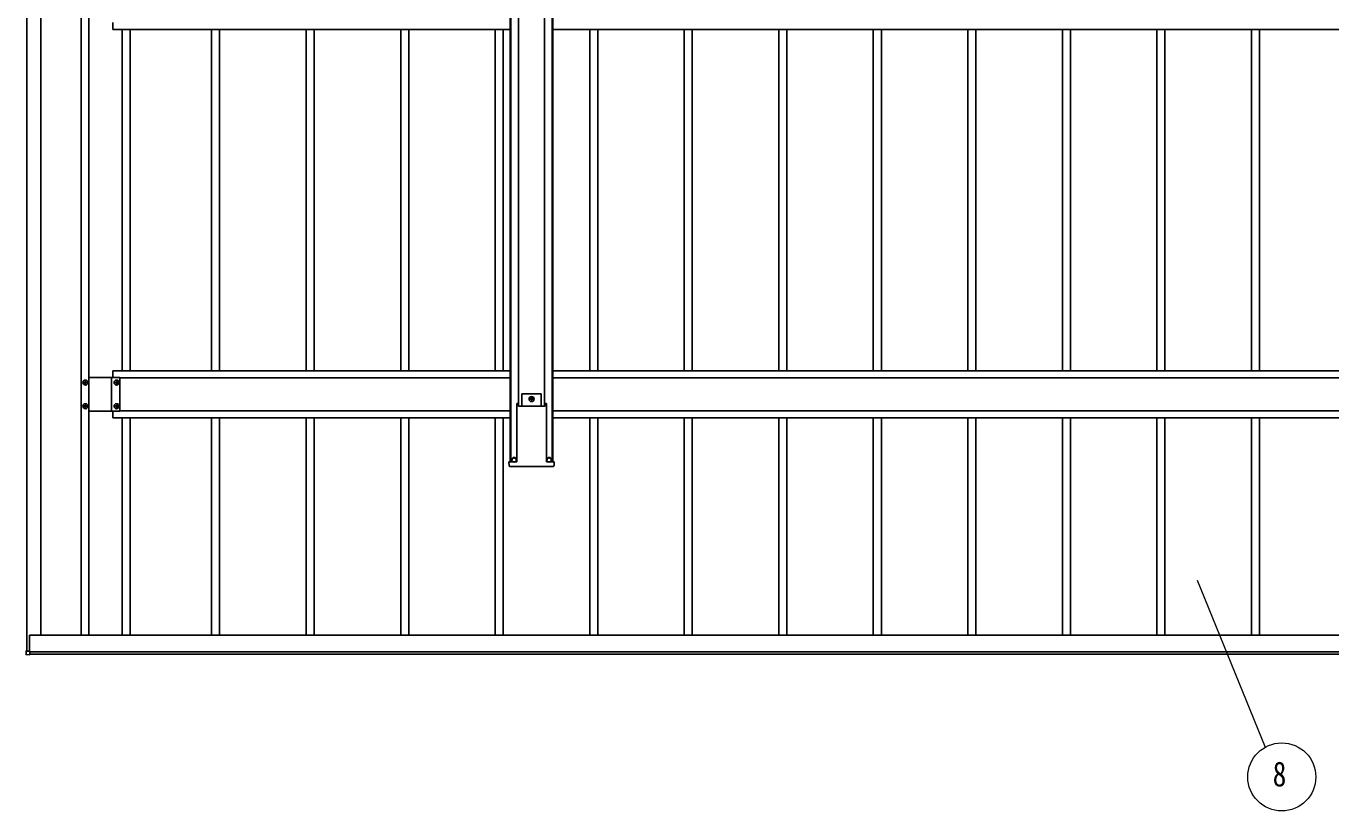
# Model space of a CAD drawing. Units: millimetres, scale not verified. Extents: x -10512 to 10512, y -7425 to 7425.
# Drawn here: x -3067 to -307, y -28 to 1634 of the extents above; entities that cross this region are included whole.
import ezdxf
from ezdxf.enums import TextEntityAlignment as Align

# ---------------------------------------------------------------- set-up
doc = ezdxf.new("R2010")
doc.units = ezdxf.units.MM
doc.header["$LTSCALE"] = 30
doc.layers.add('0-6_YKK_A1', color=4, linetype='Continuous')
doc.layers.add('0-7_YKK_D', color=6, linetype='Continuous', lineweight=18)
doc.styles.add('ＭＳ ゴシック', font='')
doc.styles.get('ＭＳ ゴシック').set_extended_font_data('MS Gothic')

msp = doc.modelspace()

# ---------------------------------------------------------------- linework, layer by layer
at = {"layer": '0-6_YKK_A1'}
for p, q in [((-3065.99, 310.67), (-3065.99, 2219.7)), ((-3035.99, 343.98), (-3035.99, 2220.89)), ((-2950.99, 2186.39), (-2950.99, 343.98)), ((-2934.99, 2186.39), (-2934.99, 343.98)), ((-2042.99, 2204.07), (-2042.99, 710.96)), ((-2041.79, 2204.07), (-2041.79, 710.96)), ((-2025.49, 2204.96), (-2025.49, 829.13)), ((-1970.49, 2204.96), (-1970.49, 829.13)), ((-1954.19, 2204.07), (-1954.19, 710.96)), ((-1952.99, 2204.07), (-1952.99, 710.96)), ((-2883.99, 1626.39), (-2883.99, 1640.89)), ((-2883.99, 1626.39), (-2042.99, 1626.39)), ((-2863.99, 1626.39), (-2863.99, 903.98)), ((-2846.99, 1626.39), (-2846.99, 903.98)), ((-2674.99, 903.98), (-2674.99, 1626.39)), ((-2657.99, 903.98), (-2657.99, 1626.39)), ((-2474.99, 903.98), (-2474.99, 1626.39)), ((-2457.99, 903.98), (-2457.99, 1626.39)), ((-2274.99, 903.98), (-2274.99, 1626.39)), ((-2257.99, 903.98), (-2257.99, 1626.39)), ((-2074.99, 903.98), (-2074.99, 1626.39)), ((-2057.99, 903.98), (-2057.99, 1626.39)), ((-1952.99, 1626.39), (831.01, 1626.39)), ((-1874.99, 903.98), (-1874.99, 1626.39)), ((-1857.99, 903.98), (-1857.99, 1626.39)), ((-1674.99, 903.98), (-1674.99, 1626.39)), ((-1657.99, 903.98), (-1657.99, 1626.39)), ((-1474.99, 903.98), (-1474.99, 1626.39)), ((-1457.99, 903.98), (-1457.99, 1626.39)), ((-1274.99, 903.98), (-1274.99, 1626.39)), ((-1257.99, 903.98), (-1257.99, 1626.39)), ((-1074.99, 903.98), (-1074.99, 1626.39)), ((-1057.99, 903.98), (-1057.99, 1626.39)), ((-874.99, 903.98), (-874.99, 1626.39)), ((-857.99, 903.98), (-857.99, 1626.39)), ((-674.99, 903.98), (-674.99, 1626.39)), ((-657.99, 903.98), (-657.99, 1626.39)), ((-474.99, 903.98), (-474.99, 1626.39)), ((-457.99, 903.98), (-457.99, 1626.39)), ((-2868.99, 889.48), (-2934.99, 889.48)), ((-2886.49, 818.48), (-2886.49, 889.48)), ((-2883.99, 903.98), (-2883.99, 889.48)), ((-2883.99, 903.98), (-2042.99, 903.98)), ((-2868.99, 818.48), (-2868.99, 889.48)), ((-2868.99, 888.98), (-2042.99, 888.98)), ((-1952.99, 903.98), (831.01, 903.98)), ((-1952.99, 888.98), (831.01, 888.98)), ((-2942.47, 880.42), (-2942.47, 881.38)), ((-2876.47, 880.42), (-2876.47, 881.38)), ((-2942.47, 830.42), (-2942.47, 831.38)), ((-2876.47, 830.42), (-2876.47, 831.38)), ((-2029.24, 834.31), (-2029.24, 711.1)), ((-2028.88, 834.46), (-2029.23, 834.46)), ((-2028.88, 834.46), (-2028.39, 834.46)), ((-2028.39, 834.46), (-2026.34, 834.46)), ((-2026.03, 829.13), (-2026.34, 834.46)), ((-1977.49, 854.96), (-2018.49, 854.96)), ((-2018.49, 829.13), (-2018.49, 854.96)), ((-1997.51, 845.4), (-1997.51, 846.36)), ((-1977.49, 829.13), (-1977.49, 854.96)), ((-1969.64, 834.46), (-1967.6, 834.46)), ((-1967.6, 834.46), (-1967.11, 834.46)), ((-1967.11, 834.46), (-1966.76, 834.46)), ((-1966.74, 834.31), (-1966.74, 711.1)), ((-2868.99, 818.48), (-2934.99, 818.48)), ((-2883.99, 818.48), (-2883.99, 803.98)), ((-2883.99, 803.98), (-2042.99, 803.98)), ((-2868.99, 818.98), (-2042.99, 818.98)), ((-2863.99, 803.98), (-2863.99, 343.98)), ((-2846.99, 803.98), (-2846.99, 343.98)), ((-2674.99, 343.98), (-2674.99, 803.98)), ((-2657.99, 343.98), (-2657.99, 803.98)), ((-2474.99, 343.98), (-2474.99, 803.98)), ((-2457.99, 343.98), (-2457.99, 803.98)), ((-2274.99, 343.98), (-2274.99, 803.98)), ((-2257.99, 343.98), (-2257.99, 803.98)), ((-2074.99, 343.98), (-2074.99, 803.98)), ((-2057.99, 343.98), (-2057.99, 803.98)), ((-1952.99, 818.98), (831.01, 818.98)), ((-1952.99, 803.98), (831.01, 803.98)), ((-1874.99, 343.98), (-1874.99, 803.98)), ((-1857.99, 343.98), (-1857.99, 803.98)), ((-1674.99, 343.98), (-1674.99, 803.98)), ((-1657.99, 343.98), (-1657.99, 803.98)), ((-1474.99, 343.98), (-1474.99, 803.98)), ((-1457.99, 343.98), (-1457.99, 803.98)), ((-1274.99, 343.98), (-1274.99, 803.98)), ((-1257.99, 343.98), (-1257.99, 803.98)), ((-1074.99, 343.98), (-1074.99, 803.98)), ((-1057.99, 343.98), (-1057.99, 803.98)), ((-874.99, 343.98), (-874.99, 803.98)), ((-857.99, 343.98), (-857.99, 803.98)), ((-674.99, 343.98), (-674.99, 803.98)), ((-657.99, 343.98), (-657.99, 803.98)), ((-474.99, 343.98), (-474.99, 803.98)), ((-457.99, 343.98), (-457.99, 803.98)), ((-2045.37, 710.96), (-2030.35, 710.96)), ((-2029.83, 701.46), (-2043.4, 701.46)), ((-2039.49, 710.96), (-2039.49, 714.96)), ((-2030.49, 710.96), (-2030.49, 714.96)), ((-2030.35, 710.96), (-2029.36, 710.96)), ((-2028.33, 701.46), (-2029.83, 701.46)), ((-2029.26, 710.96), (-2029.36, 710.96)), ((-2027.96, 701.46), (-2028.33, 701.46)), ((-1968.03, 701.46), (-2027.96, 701.46)), ((-1967.65, 701.46), (-1968.03, 701.46)), ((-1966.16, 701.46), (-1967.65, 701.46)), ((-1966.73, 710.96), (-1966.63, 710.96)), ((-1966.63, 710.96), (-1965.64, 710.96)), ((-1952.59, 701.46), (-1966.16, 701.46)), ((-1965.64, 710.96), (-1950.62, 710.96)), ((-1965.49, 710.96), (-1965.49, 714.96)), ((-1956.49, 710.96), (-1956.49, 714.96)), ((-1950.62, 710.96), (-1950.12, 710.96)), ((-1950.12, 710.96), (-1950.59, 703.34)), ((-3060.49, 343.98), (1914.01, 343.98)), ((-3060.49, 343.98), (-3060.49, 309.17)), ((-3067.02, 310.67), (-3061.31, 310.67)), ((-3061.31, 310.67), (-3060.99, 310.67)), ((-3060.99, 310.67), (-3060.99, 309.47)), ((-3060.99, 310.67), (-3060.99, 309.47)), ((-3060.49, 309.47), (-3060.99, 309.47)), ((-3059.49, 308.98), (1937.51, 308.98)), ((-3059.49, 308.87), (-3059.49, 302.97)), ((-3059.49, 303.98), (1937.51, 303.98)), ((-3059.49, 302.47), (-3067.02, 302.93)), ((-3059.49, 302.97), (-3059.49, 302.47))]:
    msp.add_line(p, q, dxfattribs=at)
for points in [[(-2943.43, 878.5), (-2944.39, 878.5), (-2944.39, 879.46), (-2943.43, 879.46)], [(-2942.47, 881.38), (-2941.51, 881.38), (-2941.51, 880.42)], [(-2941.51, 877.54), (-2941.51, 876.58), (-2942.47, 876.58), (-2942.47, 877.54)], [(-2940.55, 879.46), (-2939.59, 879.46), (-2939.59, 878.5), (-2940.55, 878.5)], [(-2877.43, 878.5), (-2878.39, 878.5), (-2878.39, 879.46), (-2877.43, 879.46)], [(-2876.47, 881.38), (-2875.51, 881.38), (-2875.51, 880.42)], [(-2875.51, 877.54), (-2875.51, 876.58), (-2876.47, 876.58), (-2876.47, 877.54)], [(-2874.55, 879.46), (-2873.59, 879.46), (-2873.59, 878.5), (-2874.55, 878.5)], [(-2943.43, 828.5), (-2944.39, 828.5), (-2944.39, 829.46), (-2943.43, 829.46)], [(-2942.47, 831.38), (-2941.51, 831.38), (-2941.51, 830.42)], [(-2940.55, 829.46), (-2939.59, 829.46), (-2939.59, 828.5), (-2940.55, 828.5)], [(-2877.43, 828.5), (-2878.39, 828.5), (-2878.39, 829.46), (-2877.43, 829.46)], [(-2876.47, 831.38), (-2875.51, 831.38), (-2875.51, 830.42)], [(-2874.55, 829.46), (-2873.59, 829.46), (-2873.59, 828.5), (-2874.55, 828.5)], [(-2026.03, 829.13), (-1969.95, 829.13), (-1969.64, 834.46)], [(-1999.43, 844.44), (-2000.39, 844.44), (-2000.39, 843.48), (-1999.43, 843.48)], [(-1997.51, 846.36), (-1998.47, 846.36), (-1998.47, 845.4)], [(-1998.47, 842.52), (-1998.47, 841.56), (-1997.51, 841.56), (-1997.51, 842.52)], [(-1996.55, 843.48), (-1995.59, 843.48), (-1995.59, 844.44), (-1996.55, 844.44)], [(-2941.51, 827.54), (-2941.51, 826.58), (-2942.47, 826.58), (-2942.47, 827.54)], [(-2875.51, 827.54), (-2875.51, 826.58), (-2876.47, 826.58), (-2876.47, 827.54)], [(-2045.4, 703.34), (-2045.87, 710.96), (-2045.37, 710.96)], [(-3067.49, 303.43), (-3067.49, 310.67), (-3067.02, 310.67)], [(-3060.69, 309.17), (-3059.49, 309.17), (-3059.49, 308.87)]]:
    msp.add_lwpolyline(points, dxfattribs=at)
for centre, radius in [((-2941.99, 878.98), 5.3), ((-2875.99, 878.98), 5.3), ((-2941.99, 828.98), 5.3), ((-2875.99, 828.98), 5.3), ((-1997.99, 843.96), 5.3), ((-2034.99, 715.46), 5), ((-1960.99, 715.46), 5)]:
    msp.add_circle(centre, radius, dxfattribs=at)
for centre, radius, start, end in [((-2943.43, 880.42), 0.96, 270, 0), ((-2943.43, 877.54), 0.96, 0, 90), ((-2940.55, 880.42), 0.96, 180, 270), ((-2940.55, 877.54), 0.96, 90, 180), ((-2877.43, 880.42), 0.96, 270, 0), ((-2877.43, 877.54), 0.96, 0, 90), ((-2874.55, 880.42), 0.96, 180, 270), ((-2874.55, 877.54), 0.96, 90, 180), ((-2943.43, 830.42), 0.96, 270, 0), ((-2943.43, 827.54), 0.96, 0, 90), ((-2940.55, 830.42), 0.96, 180, 270), ((-2940.55, 827.54), 0.96, 90, 180), ((-2877.43, 830.42), 0.96, 270, 0), ((-2877.43, 827.54), 0.96, 0, 90), ((-2874.55, 830.42), 0.96, 180, 270), ((-2874.55, 827.54), 0.96, 90, 180), ((-1999.43, 845.4), 0.96, 270, 0), ((-1999.43, 842.52), 0.96, 0, 90), ((-1996.55, 845.4), 0.96, 180, 270), ((-1996.55, 842.52), 0.96, 90, 180), ((-2034.99, 714.96), 4.5, 90, 180), ((-2034.99, 714.96), 4.5, 0, 90), ((-1960.99, 714.96), 4.5, 90, 180), ((-1960.99, 714.96), 4.5, 0, 90), ((-2043.4, 703.46), 2, 183.5, 270), ((-1952.59, 703.46), 2, 270, 356.5), ((-3060.69, 309.47), 0.3, 180, 270), ((-3066.99, 303.43), 0.5, 180, 266.5)]:
    msp.add_arc(centre, radius, start, end, dxfattribs=at)
for centre, major_axis, start_param, end_param in [((-2029.2, 833.96), (0.031, -0.5), 3.1377656, 3.9231638), ((-1966.79, 833.96), (-0.031, -0.5), 2.3600215, 3.1454197), ((-2029.29, 711.46), (0.031, -0.5), 6.2793582, 7.0647564), ((-1966.7, 711.46), (-0.031, -0.5), 5.5016142, 6.2870124)]:
    msp.add_ellipse(centre, major_axis=major_axis, ratio=0.061627, start_param=start_param, end_param=end_param, dxfattribs=at)
at = {"layer": '0-7_YKK_D'}
msp.add_line((-589.75, 460.83), (-445.88, 106.98), dxfattribs=at)
msp.add_circle((-410.77, 44.12), 72, dxfattribs=at)

# ---------------------------------------------------------------- texts
at = {"layer": '0-7_YKK_D', "style": 'ＭＳ ゴシック', "width": 0.8}
msp.add_text('8', height=52.79, dxfattribs=at).set_placement((-429.97, 8.12), align=Align.BOTTOM_LEFT)

doc.saveas('drawing.dxf')
